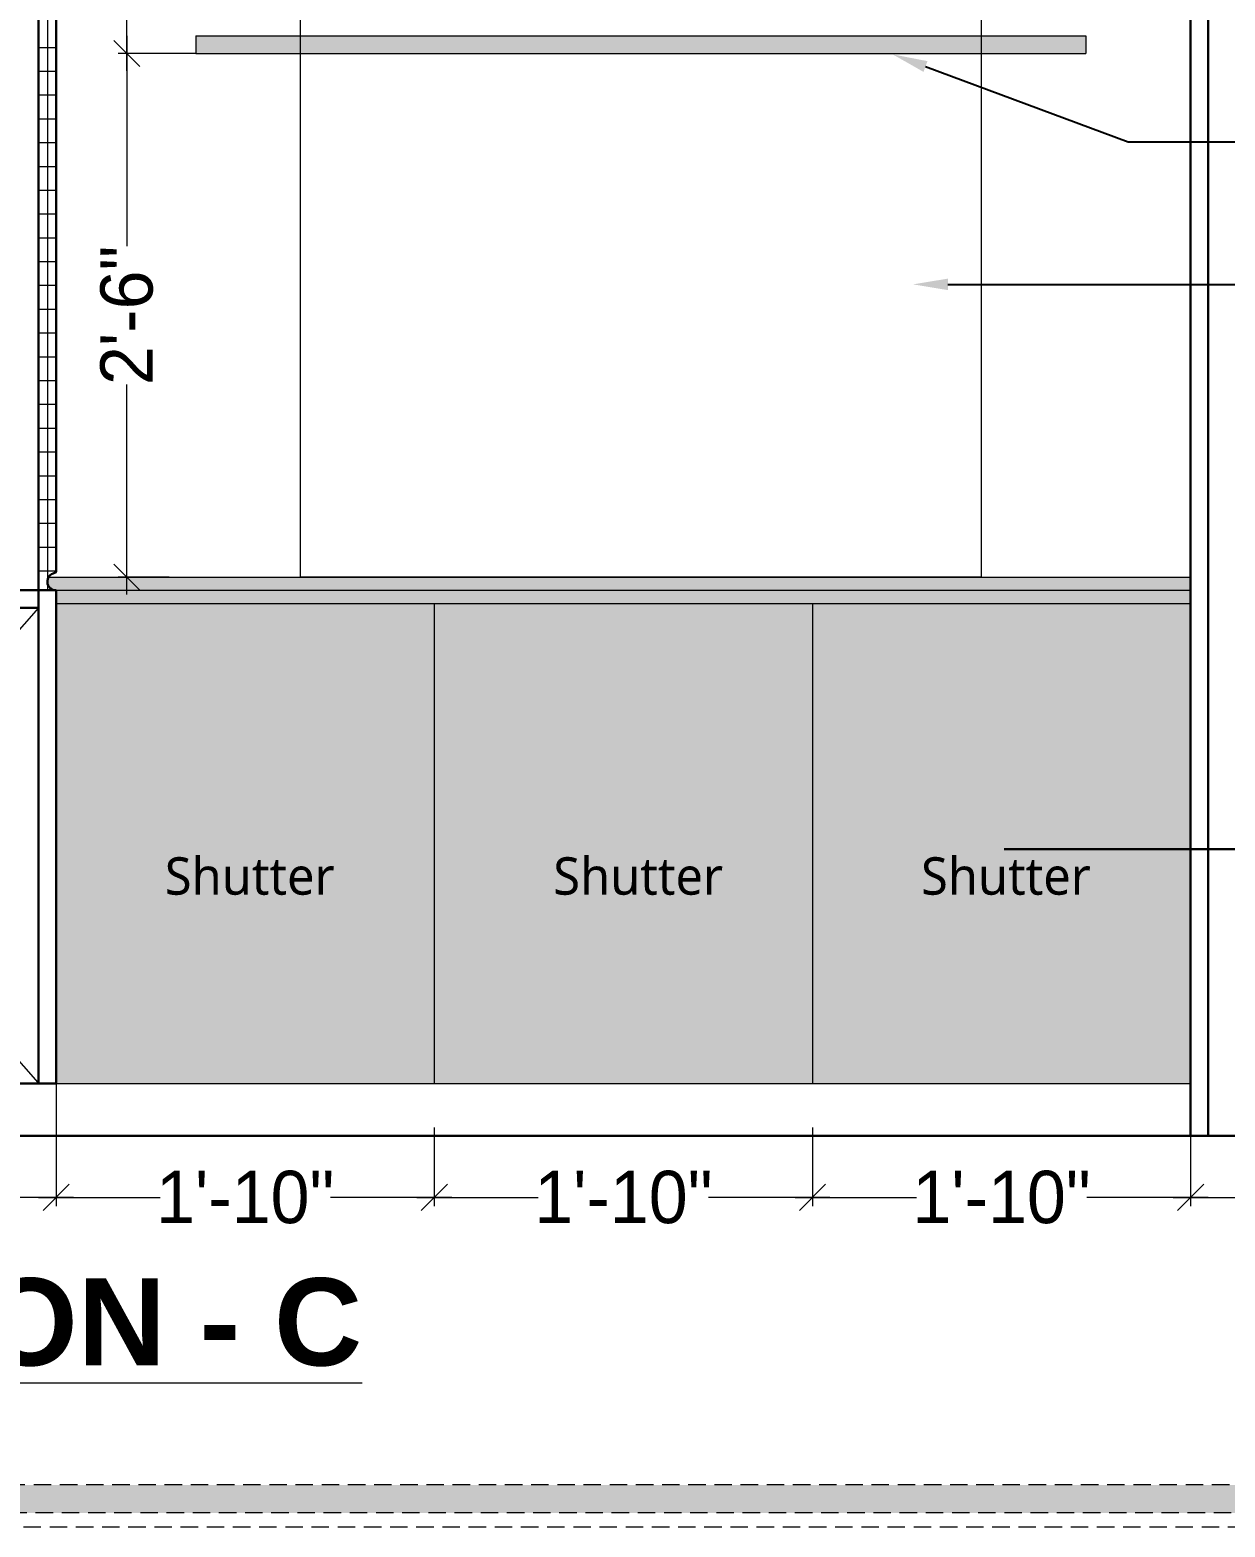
# Model space of a CAD drawing. Header units: millimetres. Extents: x 56222 to 3066687, y -650199 to -121287.
# Drawn here: x 141051.6 to 141120.1, y -184240.7 to -184154.9 of the extents above; entities that cross this region are included whole.
import ezdxf
from ezdxf import colors
from ezdxf.entities.mleader import LeaderData, LeaderLine
from ezdxf.math import Vec2, Vec3

# ---------------------------------------------------------------- set-up
doc = ezdxf.new("R2010")
doc.units = ezdxf.units.MM
doc.header["$MEASUREMENT"] = 0
doc.header["$PDMODE"] = 35
for name, pattern in [('DASHED', [0.75, 0.5, -0.25]), ('DASHED2', [0.375, 0.25, -0.125]), ('DASHEDX2', [1.5, 1, -0.5])]:
    doc.linetypes.add(name, pattern=pattern)
doc.layers.get('Defpoints').update_dxf_attribs({"color": 220})
for name, color, linetype, lineweight in [('DIM.', 250, 'Continuous', 13), ('Dimension', 10, 'DASHEDX2', 20), ('FURNITURE', 32, 'Continuous', 9), ('furniture dimensions', 1, 'DASHED', 0), ('HACHA', 253, 'Continuous', 5), ('Labelling', 1, 'Continuous', 25), ('SECTION ( SLAB PLine )', 104, 'Continuous', 30), ('Text', 7, 'Continuous', 15), ('wall', 7, 'Continuous', 30)]:
    doc.layers.add(name, color=color, linetype=linetype, lineweight=lineweight)
doc.styles.add('century g', font='GOTHIC.TTF')
doc.styles.get("Standard").update_dxf_attribs({"font": 'arial.ttf', "height": 6})
doc.styles.add('style4', font='ARIALN.TTF')
doc.dimstyles.new('Archana', dxfattribs={"dimtxt": 2, "dimasz": 0.75, "dimexe": 0.5, "dimexo": 0.5, "dimgap": 0, "dimtad": 0, "dimzin": 0, "dimdsep": 46, "dimlunit": 4, "dimtxsty": 'century g', "dimblk": 'OBLIQUE', "dimcen": 0, "dimdle": 1, "dimclrd": 256, "dimclre": 256, "dimclrt": 256, "dimadec": 0, "dimazin": 0, "dimtfac": 1, "dimtofl": 0, "dimtmove": 1, "dimatfit": 3, "dimfxl": 1, "dimfxlon": 1, "dimtolj": 1, "dimtzin": 0, "dimlwd": -1, "dimlwe": -1, "dimarcsym": 0})

# ---------------------------------------------------------------- blocks, each defined once
blk = doc.blocks.new('_Oblique')
at = {"layer": 'wall', "color": 0, "lineweight": -2}
blk.add_line((-0.5, -0.5), (0.5, 0.5), dxfattribs=at)
blk = doc.blocks.new('*D452')
at = {"layer": 'Defpoints', "color": 0, "linetype": 'Continuous', "lineweight": 30, "transparency": 16777216}
for p in [(141053.129, -184215.242), (141028.129, -184218.242), (141053.129, -184221.764)]:
    blk.add_point(p, dxfattribs=at)
at = {"layer": 'furniture dimensions', "color": 5, "linetype": 'Continuous', "transparency": 16777216}
for p, q in [((141053.129, -184217.764), (141053.129, -184222.264)), ((141027.129, -184221.764), (141036.673, -184221.764)), ((141054.129, -184221.764), (141044.584, -184221.764))]:
    blk.add_line(p, q, dxfattribs=at)
at = {"layer": 'furniture dimensions', "color": 5, "linetype": 'ByBlock', "transparency": 16777216}
blk.add_line((141028.129, -184218.742), (141028.129, -184222.264), dxfattribs=at)
at = {"layer": 'furniture dimensions', "color": 5, "linetype": 'Continuous', "transparency": 16777216, "xscale": 1.5, "yscale": 1.5, "zscale": 1.5, "rotation": 180}
blk.add_blockref('_Oblique', (141028.129, -184221.764), dxfattribs=at)
at = {"layer": 'furniture dimensions', "color": 5, "linetype": 'Continuous', "transparency": 16777216, "xscale": 1.5, "yscale": 1.5, "zscale": 1.5}
blk.add_blockref('_Oblique', (141053.129, -184221.764), dxfattribs=at)
at = {"layer": 'furniture dimensions', "linetype": 'Continuous', "lineweight": 0, "transparency": 16777216, "insert": (141040.629, -184221.764), "char_height": 3, "attachment_point": 5, "style": 'century g'}
blk.add_mtext('\\A1;2\'-1"', dxfattribs=at)
blk = doc.blocks.new('*D457')
at = {"layer": 'Defpoints', "color": 0, "linetype": 'Continuous', "lineweight": 30, "transparency": 16777216}
for p in [(141074.795, -184215.242), (141053.129, -184218.242), (141074.795, -184221.764)]:
    blk.add_point(p, dxfattribs=at)
at = {"layer": 'furniture dimensions', "color": 5, "linetype": 'Continuous', "transparency": 16777216}
for p, q in [((141074.795, -184217.764), (141074.795, -184222.264)), ((141052.129, -184221.764), (141059.084, -184221.764)), ((141075.795, -184221.764), (141068.84, -184221.764))]:
    blk.add_line(p, q, dxfattribs=at)
at = {"layer": 'furniture dimensions', "color": 5, "linetype": 'ByBlock', "transparency": 16777216}
blk.add_line((141053.129, -184218.742), (141053.129, -184222.264), dxfattribs=at)
at = {"layer": 'furniture dimensions', "color": 5, "linetype": 'Continuous', "transparency": 16777216, "xscale": 1.5, "yscale": 1.5, "zscale": 1.5, "rotation": 180}
blk.add_blockref('_Oblique', (141053.129, -184221.764), dxfattribs=at)
at = {"layer": 'furniture dimensions', "color": 5, "linetype": 'Continuous', "transparency": 16777216, "xscale": 1.5, "yscale": 1.5, "zscale": 1.5}
blk.add_blockref('_Oblique', (141074.795, -184221.764), dxfattribs=at)
at = {"layer": 'furniture dimensions', "linetype": 'Continuous', "lineweight": 0, "transparency": 16777216, "insert": (141063.962, -184221.764), "char_height": 3, "attachment_point": 5, "style": 'century g'}
blk.add_mtext('\\A1;1\'-10"', dxfattribs=at)
blk = doc.blocks.new('*D458')
at = {"layer": 'Defpoints', "color": 0, "linetype": 'Continuous', "lineweight": 30, "transparency": 16777216}
for p in [(141074.795, -184215.242), (141096.461, -184215.242), (141096.461, -184221.764)]:
    blk.add_point(p, dxfattribs=at)
at = {"layer": 'furniture dimensions', "color": 5, "linetype": 'ByBlock', "transparency": 16777216}
blk.add_line((141074.795, -184217.764), (141074.795, -184222.264), dxfattribs=at)
at = {"layer": 'furniture dimensions', "color": 5, "linetype": 'Continuous', "transparency": 16777216}
for p, q in [((141096.461, -184217.764), (141096.461, -184222.264)), ((141073.795, -184221.764), (141080.75, -184221.764)), ((141097.461, -184221.764), (141090.507, -184221.764))]:
    blk.add_line(p, q, dxfattribs=at)
at = {"layer": 'furniture dimensions', "color": 5, "linetype": 'Continuous', "transparency": 16777216, "xscale": 1.5, "yscale": 1.5, "zscale": 1.5, "rotation": 180}
blk.add_blockref('_Oblique', (141074.795, -184221.764), dxfattribs=at)
at = {"layer": 'furniture dimensions', "color": 5, "linetype": 'Continuous', "transparency": 16777216, "xscale": 1.5, "yscale": 1.5, "zscale": 1.5}
blk.add_blockref('_Oblique', (141096.461, -184221.764), dxfattribs=at)
at = {"layer": 'furniture dimensions', "linetype": 'Continuous', "lineweight": 0, "transparency": 16777216, "insert": (141085.628, -184221.764), "char_height": 3, "attachment_point": 5, "style": 'century g'}
blk.add_mtext('\\A1;1\'-10"', dxfattribs=at)
blk = doc.blocks.new('*D459')
at = {"layer": 'Defpoints', "color": 0, "linetype": 'Continuous', "lineweight": 30, "transparency": 16777216}
for p in [(141096.461, -184215.242), (141118.128, -184215.242), (141118.128, -184221.764)]:
    blk.add_point(p, dxfattribs=at)
at = {"layer": 'furniture dimensions', "color": 5, "linetype": 'ByBlock', "transparency": 16777216}
blk.add_line((141096.461, -184217.764), (141096.461, -184222.264), dxfattribs=at)
at = {"layer": 'furniture dimensions', "color": 5, "linetype": 'Continuous', "transparency": 16777216}
for p, q in [((141118.128, -184217.764), (141118.128, -184222.264)), ((141095.461, -184221.764), (141102.416, -184221.764)), ((141119.128, -184221.764), (141112.173, -184221.764))]:
    blk.add_line(p, q, dxfattribs=at)
at = {"layer": 'furniture dimensions', "color": 5, "linetype": 'Continuous', "transparency": 16777216, "xscale": 1.5, "yscale": 1.5, "zscale": 1.5, "rotation": 180}
blk.add_blockref('_Oblique', (141096.461, -184221.764), dxfattribs=at)
at = {"layer": 'furniture dimensions', "color": 5, "linetype": 'Continuous', "transparency": 16777216, "xscale": 1.5, "yscale": 1.5, "zscale": 1.5}
blk.add_blockref('_Oblique', (141118.128, -184221.764), dxfattribs=at)
at = {"layer": 'furniture dimensions', "linetype": 'Continuous', "lineweight": 0, "transparency": 16777216, "insert": (141107.294, -184221.764), "char_height": 3, "attachment_point": 5, "style": 'century g'}
blk.add_mtext('\\A1;1\'-10"', dxfattribs=at)
blk = doc.blocks.new('*D460')
at = {"layer": 'Defpoints', "color": 0, "linetype": 'Continuous', "lineweight": 30, "transparency": 16777216}
for p in [(141118.128, -184215.242), (141157.129, -184215.242), (141157.129, -184221.764)]:
    blk.add_point(p, dxfattribs=at)
at = {"layer": 'furniture dimensions', "color": 5, "linetype": 'ByBlock', "transparency": 16777216}
blk.add_line((141118.128, -184217.764), (141118.128, -184222.264), dxfattribs=at)
at = {"layer": 'furniture dimensions', "color": 5, "linetype": 'Continuous', "transparency": 16777216}
for p, q in [((141157.129, -184217.764), (141157.129, -184222.264)), ((141117.128, -184221.764), (141133.684, -184221.764)), ((141158.129, -184221.764), (141141.572, -184221.764))]:
    blk.add_line(p, q, dxfattribs=at)
at = {"layer": 'furniture dimensions', "color": 5, "linetype": 'Continuous', "transparency": 16777216, "xscale": 1.5, "yscale": 1.5, "zscale": 1.5, "rotation": 180}
blk.add_blockref('_Oblique', (141118.128, -184221.764), dxfattribs=at)
at = {"layer": 'furniture dimensions', "color": 5, "linetype": 'Continuous', "transparency": 16777216, "xscale": 1.5, "yscale": 1.5, "zscale": 1.5}
blk.add_blockref('_Oblique', (141157.129, -184221.764), dxfattribs=at)
at = {"layer": 'furniture dimensions', "linetype": 'Continuous', "lineweight": 0, "transparency": 16777216, "insert": (141137.628, -184221.764), "char_height": 3, "attachment_point": 5, "style": 'century g'}
blk.add_mtext('\\A1;3\'-3"', dxfattribs=at)
blk = doc.blocks.new('*D456')
at = {"layer": 'Defpoints', "color": 0, "linetype": 'Continuous', "lineweight": 30, "transparency": 16777216}
for p in [(141057.18, -184156.242), (141062.152, -184156.242), (141060.112, -184186.242)]:
    blk.add_point(p, dxfattribs=at)
at = {"layer": 'furniture dimensions', "color": 5, "linetype": 'Continuous', "transparency": 16777216}
for p, q in [((141057.18, -184155.242), (141057.18, -184167.286)), ((141061.18, -184156.242), (141056.68, -184156.242)), ((141057.18, -184187.242), (141057.18, -184175.197))]:
    blk.add_line(p, q, dxfattribs=at)
at = {"layer": 'furniture dimensions', "color": 5, "linetype": 'ByBlock', "transparency": 16777216}
blk.add_line((141059.612, -184186.242), (141056.68, -184186.242), dxfattribs=at)
at = {"layer": 'furniture dimensions', "color": 5, "linetype": 'Continuous', "transparency": 16777216, "xscale": 1.5, "yscale": 1.5, "zscale": 1.5}
for p, rotation in [((141057.18, -184156.242), 90), ((141057.18, -184186.242), 270)]:
    blk.add_blockref('_Oblique', p, dxfattribs=dict(at, rotation=rotation))
at = {"layer": 'furniture dimensions', "linetype": 'Continuous', "lineweight": 0, "transparency": 16777216, "insert": (141057.18, -184171.242), "char_height": 3, "attachment_point": 5, "rotation": 90, "style": 'century g'}
blk.add_mtext('\\A1;2\'-6"', dxfattribs=at)
blk = doc.blocks.new('*D468')
at = {"layer": 'Defpoints', "color": 0, "linetype": 'Continuous', "lineweight": 30, "transparency": 16777216}
for p in [(141057.18, -184144.371), (141062.152, -184144.371), (141062.152, -184156.242)]:
    blk.add_point(p, dxfattribs=at)
at = {"layer": 'furniture dimensions', "color": 5, "linetype": 'Continuous', "transparency": 16777216}
for p, q in [((141057.18, -184143.371), (141057.18, -184149.163)), ((141061.18, -184144.371), (141056.68, -184144.371)), ((141057.18, -184157.242), (141057.18, -184151.449))]:
    blk.add_line(p, q, dxfattribs=at)
at = {"layer": 'furniture dimensions', "color": 5, "linetype": 'ByBlock', "transparency": 16777216}
blk.add_line((141061.18, -184156.242), (141056.68, -184156.242), dxfattribs=at)
at = {"layer": 'furniture dimensions', "color": 5, "linetype": 'Continuous', "transparency": 16777216, "xscale": 1.5, "yscale": 1.5, "zscale": 1.5}
for p, rotation in [((141057.18, -184144.371), 90), ((141057.18, -184156.242), 270)]:
    blk.add_blockref('_Oblique', p, dxfattribs=dict(at, rotation=rotation))
at = {"layer": 'furniture dimensions', "linetype": 'Continuous', "lineweight": 0, "transparency": 16777216, "insert": (141057.18, -184150.306), "char_height": 3, "attachment_point": 5, "rotation": 90, "style": 'century g'}
blk.add_mtext("\\A1;1'", dxfattribs=at)

msp = doc.modelspace()

# ---------------------------------------------------------------- hatches: boundary and pattern name
at = {"lineweight": 30, "transparency": 33554574}
h = msp.add_hatch(color=34, dxfattribs=at)
h.dxf.hatch_style = 1
h.paths.add_polyline_path([(141112.128, -184155.242), (141106.128, -184155.242), (141106.128, -184156.242), (141112.128, -184156.242)])
h.paths.add_polyline_path([(141106.128, -184155.242), (141067.129, -184155.242), (141067.129, -184156.242), (141106.128, -184156.242)])
h.paths.add_polyline_path([(141067.129, -184155.242), (141061.129, -184155.242), (141061.129, -184156.242), (141067.129, -184156.242)])
at = {"layer": 'Dimension', "true_color": 0xd39e00}
h = msp.add_hatch(color=42, dxfattribs=at)
h.paths.add_polyline_path([(140989.878, -184078.25), (140989.878, -184239.845), (141219.456, -184239.845), (141219.456, -184078.25)])
h.paths.add_polyline_path([(140991.489, -184079.862), (141217.845, -184079.862), (141217.845, -184238.233), (140991.489, -184238.233)], flags=16)
at = {"layer": 'FURNITURE', "lineweight": 30, "true_color": 0x636466, "transparency": 33554687}
h = msp.add_hatch(color=251, dxfattribs=at)
h.dxf.hatch_style = 1
h.paths.add_polyline_path([(141118.128, -184186.242), (141052.692, -184186.242, 0.101826), (141052.629, -184186.433), (141052.629, -184186.55, 0.38211), (141053.129, -184186.992), (141118.128, -184186.992)])
at = {"layer": 'FURNITURE', "lineweight": 30, "true_color": 0x939598, "transparency": 33554687}
h = msp.add_hatch(color=252, dxfattribs=at)
h.dxf.hatch_style = 1
h.paths.add_polyline_path([(141118.128, -184186.992), (141053.129, -184186.992), (141053.129, -184187.742), (141118.128, -184187.742)])
at = {"layer": 'FURNITURE', "lineweight": 30, "true_color": 0xc8a668, "transparency": 33554559}
h = msp.add_hatch(color=43, dxfattribs=at)
h.dxf.hatch_style = 1
h.paths.add_polyline_path([(141118.128, -184187.742), (141096.461, -184187.742), (141096.461, -184215.242), (141118.128, -184215.242)])
h.paths.add_polyline_path([(141096.461, -184187.742), (141074.795, -184187.742), (141074.795, -184215.242), (141096.461, -184215.242)])
h.paths.add_polyline_path([(141074.795, -184187.742), (141053.129, -184187.742), (141053.129, -184215.242), (141074.795, -184215.242)])

# ---------------------------------------------------------------- linework, layer by layer
at = {"layer": 'Dimension', "color": 42, "true_color": 0xd39e00, "elevation": 0.238}
for points in [[(140989.073, -184077.445), (141220.262, -184077.445), (141220.262, -184240.65), (140989.073, -184240.65)], [(140989.878, -184078.25), (141219.456, -184078.25), (141219.456, -184239.845), (140989.878, -184239.845)], [(140991.489, -184079.862), (141217.845, -184079.862), (141217.845, -184238.233), (140991.489, -184238.233)]]:
    msp.add_lwpolyline(points, close=True, dxfattribs=at)
at = {"layer": 'FURNITURE', "lineweight": 30}
for p, q in [((141052.129, -184111.242), (141052.129, -184215.242)), ((141053.129, -184144.371), (141053.129, -184185.899)), ((141028.129, -184186.992), (141053.129, -184186.992)), ((141053.129, -184186.992), (141053.129, -184215.242)), ((141028.129, -184187.992), (141052.129, -184187.992)), ((141050.129, -184215.242), (141053.129, -184215.242))]:
    msp.add_line(p, q, dxfattribs=at)
at = {"layer": 'FURNITURE', "lineweight": 0}
for p, q in [((141052.629, -184144.371), (141052.629, -184186.992)), ((141061.129, -184155.242), (141112.128, -184155.242)), ((141061.129, -184155.242), (141061.129, -184156.242)), ((141112.128, -184155.242), (141112.128, -184156.242)), ((141053.129, -184155.912), (141052.129, -184155.912)), ((141061.129, -184156.242), (141112.128, -184156.242)), ((141053.129, -184157.276), (141052.129, -184157.276)), ((141053.129, -184158.639), (141052.129, -184158.639)), ((141053.129, -184160.002), (141052.129, -184160.002)), ((141053.129, -184161.365), (141052.129, -184161.365)), ((141053.129, -184162.728), (141052.129, -184162.728)), ((141053.129, -184164.091), (141052.129, -184164.091)), ((141053.129, -184165.454), (141052.129, -184165.454)), ((141053.129, -184166.817), (141052.129, -184166.817)), ((141053.129, -184168.18), (141052.129, -184168.18)), ((141053.129, -184169.543), (141052.129, -184169.543)), ((141053.129, -184170.906), (141052.129, -184170.906)), ((141053.129, -184172.269), (141052.129, -184172.269)), ((141053.129, -184173.632), (141052.129, -184173.632)), ((141053.129, -184174.995), (141052.129, -184174.995)), ((141053.129, -184176.358), (141052.129, -184176.358)), ((141053.129, -184177.721), (141052.129, -184177.721)), ((141053.129, -184179.084), (141052.129, -184179.084)), ((141053.129, -184179.084), (141052.129, -184179.084)), ((141053.129, -184180.447), (141052.129, -184180.447)), ((141053.129, -184181.81), (141052.129, -184181.81)), ((141053.129, -184183.173), (141052.129, -184183.173)), ((141053.129, -184184.536), (141052.129, -184184.536)), ((141053.129, -184185.899), (141052.129, -184185.899)), ((141052.692, -184186.242), (141118.128, -184186.242)), ((141053.129, -184186.992), (141118.128, -184186.992)), ((141053.129, -184187.742), (141118.128, -184187.742)), ((141074.795, -184187.742), (141074.795, -184215.242)), ((141096.461, -184187.742), (141096.461, -184215.242)), ((141074.795, -184191.742), (141074.795, -184215.242)), ((141028.129, -184215.242), (141118.128, -184215.242)), ((141053.129, -184215.242), (141053.129, -184218.242)), ((141053.129, -184218.242), (141028.129, -184218.242))]:
    msp.add_line(p, q, dxfattribs=at)
msp.add_lwpolyline([(141118.128, -184111.242), (141157.129, -184111.242), (141157.129, -184218.242), (141118.128, -184218.242)], close=True, dxfattribs=at)
at = {"layer": 'FURNITURE', "lineweight": 30}
msp.add_lwpolyline([(141118.128, -184111.242), (141157.129, -184111.242), (141157.129, -184218.242), (141118.128, -184218.242)], close=True, dxfattribs=at)
for points in [[(141118.128, -184218.242), (141118.128, -184122.242)], [(141119.128, -184218.242), (141119.128, -184122.242)]]:
    msp.add_lwpolyline(points, dxfattribs=at)
for centre, radius, start, end in [((141053.125, -184186.492), 0.5, 99.25541, 270.40163), ((141053.029, -184185.899), 0.1, 279.25541, 0)]:
    msp.add_arc(centre, radius, start, end, dxfattribs=at)
at = {"layer": 'furniture dimensions', "lineweight": 0}
for p, q in [((141053.129, -184218.242), (141157.129, -184218.242)), ((141055.129, -184218.242), (141118.128, -184218.242))]:
    msp.add_line(p, q, dxfattribs=at)
at = {"layer": 'HACHA', "color": 252, "lineweight": 0, "true_color": 0x939598}
msp.add_lwpolyline([(141067.129, -184144.371), (141106.128, -184144.371), (141106.128, -184186.242), (141067.129, -184186.242)], close=True, dxfattribs=at)
at = {"layer": 'Labelling', "color": 251, "linetype": 'DASHED2', "lineweight": 0, "ltscale": 10, "true_color": 0x636466}
for p, q in [((141028.129, -184187.992), (141052.129, -184215.242)), ((141052.129, -184187.992), (141028.129, -184215.242))]:
    msp.add_line(p, q, dxfattribs=at)
at = {"layer": 'SECTION ( SLAB PLine )', "color": 1}
msp.add_line((141011.834, -184218.242), (141168.656, -184218.242), dxfattribs=at)

# ---------------------------------------------------------------- texts
at = {"layer": 'DIM.', "color": 1, "insert": (141019.441, -184226.396, 0.238), "char_height": 5, "attachment_point": 1}
msp.add_mtext_dynamic_manual_height_columns('{\\fArial|b1|i0|c0|p34;\\LELEVATION - C}', width=111.55884, gutter_width=1, heights=[0], dxfattribs=at)
at = {"layer": 'Text', "ltscale": 20, "char_height": 2.14365, "width": 19.10275, "attachment_point": 1}
for insert in [(141054.671, -184202.285), (141076.927, -184202.285), (141097.996, -184202.285)]:
    msp.add_mtext('\\pxqc;{\\fMalgun Gothic|b0|i0|c0|p34;\\C1;Shutter}', dxfattribs=dict(at, insert=insert))

# ---------------------------------------------------------------- dimensions: what is measured, and where the dimension line sits
at = {"layer": 'furniture dimensions', "color": 5, "linetype": 'Continuous', "lineweight": 0}
for base, p1, p2, picture, middle in [((141057.18, -184144.371), (141062.152, -184156.242), (141062.152, -184144.371), '*D468', (141057.18, -184150.306)), ((141057.18, -184156.242), (141060.112, -184186.242), (141062.152, -184156.242), '*D456', (141057.18, -184171.242))]:
    dim = msp.add_linear_dim(base=base, p1=p1, p2=p2, angle=90, dimstyle='Archana', override={"dimtxt": 3, "dimasz": 1.5, "dimdec": 0, "dimclrd": 5, "dimclre": 5, "dimfxl": 4}, dxfattribs=at)
    dim.commit()
    dim.dimension.update_dxf_attribs({"geometry": picture, "text_midpoint": middle})
for base, p1, p2, picture, middle in [((141053.129, -184221.764), (141028.129, -184218.242), (141053.129, -184215.242), '*D452', (141040.629, -184221.764)), ((141074.795, -184221.764), (141053.129, -184218.242), (141074.795, -184215.242), '*D457', (141063.962, -184221.764)), ((141096.461, -184221.764), (141074.795, -184215.242), (141096.461, -184215.242), '*D458', (141085.628, -184221.764)), ((141118.128, -184221.764), (141096.461, -184215.242), (141118.128, -184215.242), '*D459', (141107.294, -184221.764)), ((141157.129, -184221.764), (141118.128, -184215.242), (141157.129, -184215.242), '*D460', (141137.628, -184221.764))]:
    dim = msp.add_linear_dim(base=base, p1=p1, p2=p2, dimstyle='Archana', override={"dimtxt": 3, "dimasz": 1.5, "dimdec": 0, "dimclrd": 5, "dimclre": 5, "dimfxl": 4}, dxfattribs=at)
    dim.commit()
    dim.dimension.update_dxf_attribs({"geometry": picture, "text_midpoint": middle})

# ---------------------------------------------------------------- leaders
at = {"layer": 'Text', "color": 1, "lineweight": 0, "ltscale": 20}
ml = msp.add_multileader_mtext('Standard', dxfattribs=at)
ml.set_content('Shelf', color=1, style='style4')
ml.set_leader_properties()
ml.build(insert=Vec2(0, 0))
ml.multileader.update_dxf_attribs({"dogleg_length": 2.025, "arrow_head_size": 2})
ctx = ml.context
ctx.base_point, ctx.char_height, ctx.arrow_head_size, ctx.landing_gap_size, ctx.plane_origin = Vec3(141169.766, -184161.301), 3, 2, 0.4, Vec3(141102.22, -184158.812)
notes = []
notes.append((ctx, [(0, (1, 1, 0), (141114.544, -184161.301), (1, 0), 55.222, [(0, [(141101.062, -184156.295)], 0, [])])]))
ctx.mtext.insert = Vec3(141170.166, -184159.776)
ml = msp.add_multileader_mtext('Standard', dxfattribs=at)
ml.set_content('Texture/\\PStone', color=1, style='style4')
ml.set_leader_properties()
ml.build(insert=Vec2(0, 0))
ml.multileader.update_dxf_attribs({"dogleg_length": 2.025, "arrow_head_size": 2})
ctx = ml.context
ctx.base_point, ctx.char_height, ctx.arrow_head_size, ctx.landing_gap_size, ctx.plane_origin = Vec3(141169.255, -184169.469), 3, 2, 0.4, Vec3(141102.22, -184169.469)
notes.append((ctx, [(0, (1, 1, 0), (141167.23, -184169.469), (1, 0), 2.025, [(0, [(141102.22, -184169.469)], 0, [])])]))
ctx.mtext.insert, ctx.mtext.width = Vec3(141169.655, -184167.943), 11.41678
ml = msp.add_multileader_mtext('Standard', dxfattribs=at)
ml.set_content('Acrylic/\\Pveneer/ \\PPU_\\PShutter \\Pfinished', color=1, style='style4')
ml.set_leader_properties()
ml.build(insert=Vec2(0, 0))
ml.multileader.update_dxf_attribs({"dogleg_length": 2.025, "arrow_head_size": 2})
ctx = ml.context
ctx.base_point, ctx.char_height, ctx.arrow_head_size, ctx.landing_gap_size, ctx.plane_origin = Vec3(141170.857, -184201.818), 3, 2, 0.4, Vec3(141103.822, -184201.818)
notes.append((ctx, [(0, (1, 1, 0), (141168.832, -184201.818), (1, 0), 2.025, [(1, [(141130.283, -184201.818), (141107.444, -184201.818)], 0, [])])]))
ctx.mtext.insert = Vec3(141171.257, -184200.293)
for ctx, leaders in notes:
    for number, flags, end, landing, length, lines in leaders:
        leader = LeaderData()
        leader.index, (leader.has_last_leader_line, leader.has_dogleg_vector, leader.attachment_direction) = number, flags
        leader.last_leader_point, leader.dogleg_vector, leader.dogleg_length = Vec3(end), Vec3(landing), length
        for number, points, colour, breaks in lines:
            line = LeaderLine()
            line.index, line.vertices, line.color, line.breaks = number, Vec3.list(points), colors.encode_raw_color(colour), breaks
            leader.lines.append(line)
        ctx.leaders.append(leader)

doc.saveas('drawing.dxf')
